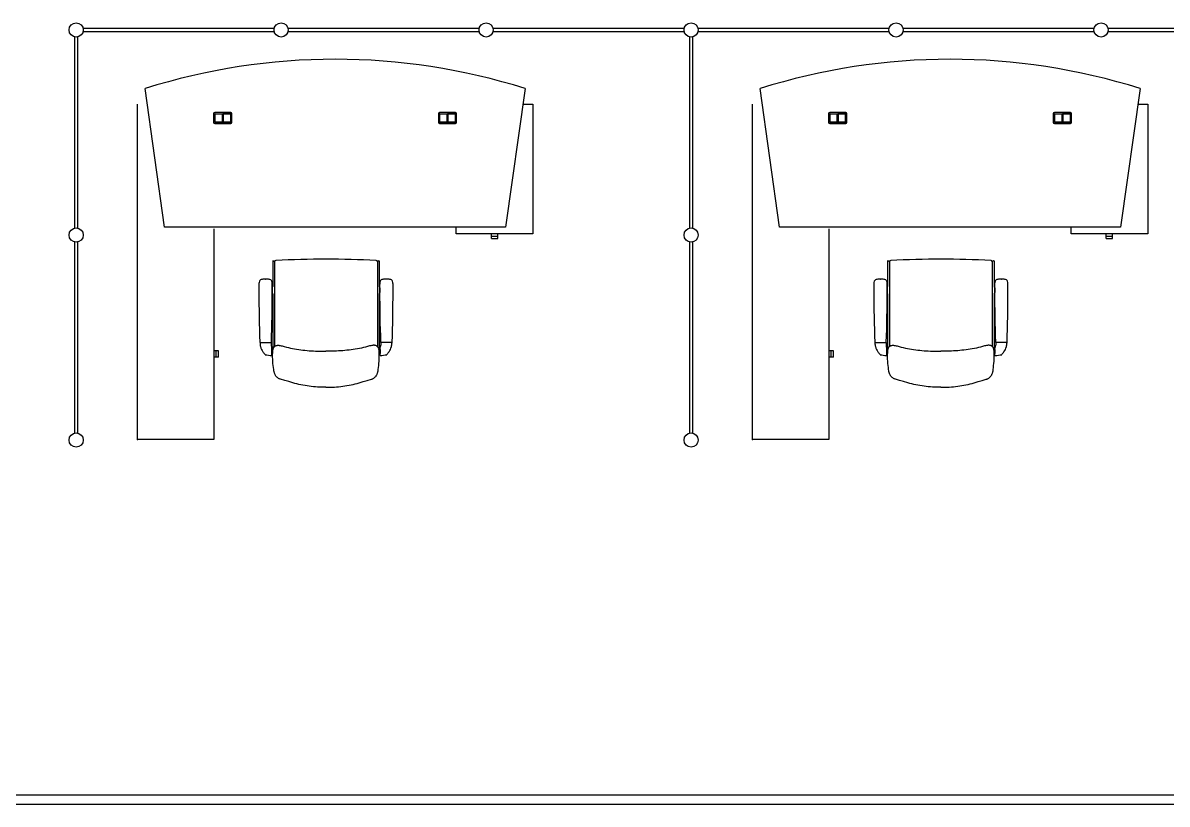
# Model space of a CAD drawing. Header units: millimetres. Extents: x 391350 to 515311, y -283575 to -199845.
# Drawn here: x 433854 to 439995, y -227452 to -223261 of the extents above; entities that cross this region are included whole.
import ezdxf

# ---------------------------------------------------------------- set-up
doc = ezdxf.new("R2010")
doc.units = ezdxf.units.MM

msp = doc.modelspace()

# ---------------------------------------------------------------- linework, layer by layer
at = {"color": 0}
for p, q in [((435202.4, -223290.1), (434177.4, -223290.1)), ((434177.4, -223307.1), (435202.4, -223307.1)), ((436302.4, -223290.1), (435277.4, -223290.1)), ((435277.4, -223307.1), (436302.4, -223307.1)), ((437402.4, -223290.1), (436377.4, -223290.1)), ((436377.4, -223307.1), (437402.4, -223307.1)), ((438502.4, -223290.1), (437477.4, -223290.1)), ((437477.4, -223307.1), (438502.4, -223307.1)), ((439602.4, -223290.1), (438577.4, -223290.1)), ((438577.4, -223307.1), (439602.4, -223307.1)), ((440702.4, -223290.1), (439677.4, -223290.1)), ((439677.4, -223307.1), (440702.4, -223307.1)), ((434131.4, -223336.1), (434131.4, -224361.1)), ((434148.4, -224361.1), (434148.4, -223336.1)), ((437431.4, -223336.1), (437431.4, -224361.1)), ((437448.4, -224361.1), (437448.4, -223336.1)), ((434614.7, -224355.8), (434510.3, -223612.7)), ((436549.1, -223612.7), (436444.7, -224355.8)), ((437914.7, -224355.8), (437810.3, -223612.7)), ((439849.1, -223612.7), (439744.7, -224355.8)), ((434468.7, -225495.8), (434468.7, -223695.8)), ((436537.5, -223695.8), (436590.7, -223695.8)), ((436590.7, -223695.8), (436590.7, -224392.8)), ((437768.7, -225495.8), (437768.7, -223695.8)), ((439837.5, -223695.8), (439890.7, -223695.8)), ((439890.7, -223695.8), (439890.7, -224392.8)), ((434877.7, -223747.8), (434877.7, -223793.8)), ((434969.7, -223741.8), (434883.7, -223741.8)), ((434883.7, -223791.8), (434883.7, -223749.8)), ((434884.2, -223749.8), (434884.2, -223791.8)), ((434885.7, -223747.8), (434967.7, -223747.8)), ((434885.7, -223748.3), (434926.5, -223748.3)), ((434924.5, -223793.3), (434924.5, -223748.3)), ((434926.5, -223793.3), (434926.5, -223748.3)), ((434927, -223748.3), (434927, -223793.3)), ((434967.7, -223748.3), (434927, -223748.3)), ((434929, -223748.3), (434929, -223793.3)), ((434969.2, -223791.8), (434969.2, -223749.8)), ((434969.7, -223749.8), (434969.7, -223791.8)), ((434975.7, -223793.8), (434975.7, -223747.8)), ((436083.7, -223747.8), (436083.7, -223793.8)), ((436175.7, -223741.8), (436089.7, -223741.8)), ((436089.7, -223791.8), (436089.7, -223749.8)), ((436090.2, -223749.8), (436090.2, -223791.8)), ((436091.7, -223747.8), (436173.7, -223747.8)), ((436091.7, -223748.3), (436132.5, -223748.3)), ((436130.5, -223793.3), (436130.5, -223748.3)), ((436132.5, -223793.3), (436132.5, -223748.3)), ((436133, -223748.3), (436133, -223793.3)), ((436173.7, -223748.3), (436133, -223748.3)), ((436135, -223748.3), (436135, -223793.3)), ((436175.2, -223791.8), (436175.2, -223749.8)), ((436175.7, -223749.8), (436175.7, -223791.8)), ((436181.7, -223793.8), (436181.7, -223747.8)), ((438177.7, -223747.8), (438177.7, -223793.8)), ((438269.7, -223741.8), (438183.7, -223741.8)), ((438183.7, -223791.8), (438183.7, -223749.8)), ((438184.2, -223749.8), (438184.2, -223791.8)), ((438185.7, -223747.8), (438267.7, -223747.8)), ((438185.7, -223748.3), (438226.5, -223748.3)), ((438224.5, -223793.3), (438224.5, -223748.3)), ((438226.5, -223793.3), (438226.5, -223748.3)), ((438227, -223748.3), (438227, -223793.3)), ((438267.7, -223748.3), (438227, -223748.3)), ((438229, -223748.3), (438229, -223793.3)), ((438269.2, -223791.8), (438269.2, -223749.8)), ((438269.7, -223749.8), (438269.7, -223791.8)), ((438275.7, -223793.8), (438275.7, -223747.8)), ((439383.7, -223747.8), (439383.7, -223793.8)), ((439475.7, -223741.8), (439389.7, -223741.8)), ((439389.7, -223791.8), (439389.7, -223749.8)), ((439390.2, -223749.8), (439390.2, -223791.8)), ((439391.7, -223747.8), (439473.7, -223747.8)), ((439391.7, -223748.3), (439432.5, -223748.3)), ((439430.5, -223793.3), (439430.5, -223748.3)), ((439432.5, -223793.3), (439432.5, -223748.3)), ((439433, -223748.3), (439433, -223793.3)), ((439473.7, -223748.3), (439433, -223748.3)), ((439435, -223748.3), (439435, -223793.3)), ((439475.2, -223791.8), (439475.2, -223749.8)), ((439475.7, -223749.8), (439475.7, -223791.8)), ((439481.7, -223793.8), (439481.7, -223747.8)), ((434883.7, -223799.8), (434969.7, -223799.8)), ((434885.7, -223793.3), (434926.5, -223793.3)), ((434967.7, -223793.8), (434885.7, -223793.8)), ((434927, -223793.3), (434967.7, -223793.3)), ((436089.7, -223799.8), (436175.7, -223799.8)), ((436091.7, -223793.3), (436132.5, -223793.3)), ((436173.7, -223793.8), (436091.7, -223793.8)), ((436133, -223793.3), (436173.7, -223793.3)), ((438183.7, -223799.8), (438269.7, -223799.8)), ((438185.7, -223793.3), (438226.5, -223793.3)), ((438267.7, -223793.8), (438185.7, -223793.8)), ((438227, -223793.3), (438267.7, -223793.3)), ((439389.7, -223799.8), (439475.7, -223799.8)), ((439391.7, -223793.3), (439432.5, -223793.3)), ((439473.7, -223793.8), (439391.7, -223793.8)), ((439433, -223793.3), (439473.7, -223793.3)), ((436444.7, -224355.8), (434614.7, -224355.8)), ((434878.7, -224366.1), (434878.7, -225495.8)), ((436179.7, -224392.8), (436179.7, -224355.8)), ((439744.7, -224355.8), (437914.7, -224355.8)), ((438178.7, -224366.1), (438178.7, -225495.8)), ((439479.7, -224392.8), (439479.7, -224355.8)), ((434131.4, -224436.1), (434131.4, -225461.1)), ((434148.4, -225461.1), (434148.4, -224436.1)), ((436590.7, -224392.8), (436179.7, -224392.8)), ((436368.2, -224405.3), (436368.2, -224392.8)), ((436368.2, -224405.3), (436402.2, -224405.3)), ((436368.3, -224417.3), (436368.3, -224405.3)), ((436368.3, -224417.3), (436402.1, -224417.3)), ((436402.1, -224417.3), (436402.1, -224405.3)), ((436402.2, -224405.3), (436402.2, -224392.8)), ((437431.4, -224436.1), (437431.4, -225461.1)), ((437448.4, -225461.1), (437448.4, -224436.1)), ((439890.7, -224392.8), (439479.7, -224392.8)), ((439668.2, -224405.3), (439668.2, -224392.8)), ((439668.2, -224405.3), (439702.2, -224405.3)), ((439668.3, -224417.3), (439668.3, -224405.3)), ((439668.3, -224417.3), (439702.1, -224417.3)), ((439702.1, -224417.3), (439702.1, -224405.3)), ((439702.2, -224405.3), (439702.2, -224392.8)), ((435194.5, -224539.4), (435194.5, -224673.9)), ((435197.4, -224537.6), (435204.6, -224541.1)), ((435204.5, -224542.3), (435204.5, -224996.8)), ((435763.6, -224537.6), (435756.4, -224541.1)), ((435756.5, -224542.3), (435756.5, -224996.8)), ((435766.5, -224539.4), (435766.5, -224673.9)), ((438494.5, -224539.4), (438494.5, -224673.9)), ((438497.4, -224537.6), (438504.6, -224541.1)), ((438504.5, -224542.3), (438504.5, -224996.8)), ((439063.6, -224537.6), (439056.4, -224541.1)), ((439056.5, -224542.3), (439056.5, -224996.8)), ((439066.5, -224539.4), (439066.5, -224673.9)), ((435156.5, -224635.2, -0.1), (435155.5, -224635.2, -0.1)), ((435156.5, -224635.2, -0.1), (435157.5, -224635.2, -0.1)), ((435191.5, -224681.1), (435191.5, -224706.9)), ((435193, -224677.5), (435193, -224677.5)), ((435768, -224677.5), (435768, -224677.5)), ((435769.5, -224681.1), (435769.5, -224706.9)), ((435804.5, -224635.2, -0.1), (435803.5, -224635.2, -0.1)), ((435804.5, -224635.2, -0.1), (435805.5, -224635.2, -0.1)), ((438456.5, -224635.2, -0.1), (438455.5, -224635.2, -0.1)), ((438456.5, -224635.2, -0.1), (438457.5, -224635.2, -0.1)), ((438491.5, -224681.1), (438491.5, -224706.9)), ((438493, -224677.5), (438493, -224677.5)), ((439068, -224677.5), (439068, -224677.5)), ((439069.5, -224681.1), (439069.5, -224706.9)), ((439104.5, -224635.2, -0.1), (439103.5, -224635.2, -0.1)), ((439104.5, -224635.2, -0.1), (439105.5, -224635.2, -0.1)), ((435193, -224710.5), (435193, -224710.5)), ((435194.5, -224714.1), (435194.5, -225004.4)), ((435766.5, -224714.1), (435766.5, -225004.4)), ((435768, -224710.5), (435768, -224710.5)), ((438493, -224710.5), (438493, -224710.5)), ((438494.5, -224714.1), (438494.5, -225004.4)), ((439066.5, -224714.1), (439066.5, -225004.4)), ((439068, -224710.5), (439068, -224710.5)), ((435126.3, -224975, -0.1), (435186.7, -224975, -0.1)), ((435126.5, -224975, -0.1), (435126.5, -224977.9, -0.1)), ((435186.5, -224975, -0.1), (435186.5, -224988.7, -0.1)), ((435834.7, -224975, -0.1), (435774.3, -224975, -0.1)), ((435774.5, -224975, -0.1), (435774.5, -224988.7, -0.1)), ((435834.5, -224975, -0.1), (435834.5, -224977.9, -0.1)), ((438426.3, -224975, -0.1), (438486.7, -224975, -0.1)), ((438426.5, -224975, -0.1), (438426.5, -224977.9, -0.1)), ((438486.5, -224975, -0.1), (438486.5, -224988.7, -0.1)), ((439134.7, -224975, -0.1), (439074.3, -224975, -0.1)), ((439074.5, -224975, -0.1), (439074.5, -224988.7, -0.1)), ((439134.5, -224975, -0.1), (439134.5, -224977.9, -0.1)), ((434891.7, -225019.3), (434878.7, -225019.3)), ((434891.7, -225053.3), (434891.7, -225019.3)), ((434903.7, -225019.4), (434891.7, -225019.4)), ((434903.7, -225053.2), (434903.7, -225019.4)), ((435190.5, -225043.4, -0.1), (435190.5, -225005, -0.1)), ((435190.5, -225010, -0.1), (435193.5, -225015, -0.1)), ((435190.5, -225015, -0.1), (435190.5, -225035, -0.1)), ((435190.5, -225019, -0.1), (435190.5, -225017.2, -0.1)), ((435190.5, -225031.1, -0.1), (435190.5, -225019, -0.1)), ((435190.5, -225031, -0.1), (435190.5, -225032.7, -0.1)), ((435190.5, -225040, -0.1), (435193.5, -225035, -0.1)), ((435193.5, -225015, -0.1), (435193.5, -225018, -0.1)), ((435193.5, -225018, -0.1), (435193.5, -225032, -0.1)), ((435193.5, -225032, -0.1), (435193.5, -225035, -0.1)), ((435770.5, -225010, -0.1), (435767.5, -225015, -0.1)), ((435767.5, -225015, -0.1), (435767.5, -225018, -0.1)), ((435767.5, -225018, -0.1), (435767.5, -225032, -0.1)), ((435767.5, -225032, -0.1), (435767.5, -225035, -0.1)), ((435770.5, -225040, -0.1), (435767.5, -225035, -0.1)), ((435770.5, -225043.4, -0.1), (435770.5, -225005, -0.1)), ((435770.5, -225015, -0.1), (435770.5, -225035, -0.1)), ((435770.5, -225019, -0.1), (435770.5, -225017.2, -0.1)), ((435770.5, -225031.1, -0.1), (435770.5, -225019, -0.1)), ((435770.5, -225031, -0.1), (435770.5, -225032.7, -0.1)), ((438191.7, -225019.3), (438178.7, -225019.3)), ((438191.7, -225053.3), (438191.7, -225019.3)), ((438203.7, -225019.4), (438191.7, -225019.4)), ((438203.7, -225053.2), (438203.7, -225019.4)), ((438490.5, -225043.4, -0.1), (438490.5, -225005, -0.1)), ((438490.5, -225010, -0.1), (438493.5, -225015, -0.1)), ((438490.5, -225015, -0.1), (438490.5, -225035, -0.1)), ((438490.5, -225019, -0.1), (438490.5, -225017.2, -0.1)), ((438490.5, -225031.1, -0.1), (438490.5, -225019, -0.1)), ((438490.5, -225031, -0.1), (438490.5, -225032.7, -0.1)), ((438490.5, -225040, -0.1), (438493.5, -225035, -0.1)), ((438493.5, -225015, -0.1), (438493.5, -225018, -0.1)), ((438493.5, -225018, -0.1), (438493.5, -225032, -0.1)), ((438493.5, -225032, -0.1), (438493.5, -225035, -0.1)), ((439070.5, -225010, -0.1), (439067.5, -225015, -0.1)), ((439067.5, -225015, -0.1), (439067.5, -225018, -0.1)), ((439067.5, -225018, -0.1), (439067.5, -225032, -0.1)), ((439067.5, -225032, -0.1), (439067.5, -225035, -0.1)), ((439070.5, -225040, -0.1), (439067.5, -225035, -0.1)), ((439070.5, -225043.4, -0.1), (439070.5, -225005, -0.1)), ((439070.5, -225015, -0.1), (439070.5, -225035, -0.1)), ((439070.5, -225019, -0.1), (439070.5, -225017.2, -0.1)), ((439070.5, -225031.1, -0.1), (439070.5, -225019, -0.1)), ((439070.5, -225031, -0.1), (439070.5, -225032.7, -0.1)), ((434891.7, -225053.3), (434878.7, -225053.3)), ((434903.7, -225053.2), (434891.7, -225053.2)), ((438191.7, -225053.3), (438178.7, -225053.3)), ((438203.7, -225053.2), (438191.7, -225053.2)), ((435480.4, -225215.2), (435480.6, -225215.2)), ((435480.6, -225215.2), (435480.4, -225215.2)), ((438780.4, -225215.2), (438780.6, -225215.2)), ((438780.6, -225215.2), (438780.4, -225215.2)), ((434878.7, -225495.8), (434468.7, -225495.8)), ((438178.7, -225495.8), (437768.7, -225495.8)), ((432645.1, -227401.5), (445120, -227401.5)), ((432645.1, -227451.5), (445120, -227451.5))]:
    msp.add_line(p, q, dxfattribs=at)
at = {"color": 0, "extrusion": (0, 0, -1), "flags": 128}
for points in [[(-435480.5, -225215.1), (-435469.2, -225215), (-435457.9, -225214.9), (-435446.7, -225214.5), (-435435.4, -225214), (-435424.1, -225213.2), (-435412.8, -225212.3), (-435401.5, -225211.1), (-435390.3, -225209.8), (-435379.2, -225208.2), (-435368, -225206.4), (-435357, -225204.4), (-435346, -225202.1), (-435335, -225199.7), (-435324.1, -225197), (-435313.3, -225194.2), (-435302.4, -225191.3), (-435280.7, -225185.2), (-435258.9, -225178.8), (-435237, -225172.4), (-435234.3, -225171.5), (-435231.7, -225170.5), (-435229.1, -225169.4), (-435226.6, -225168.2), (-435224.2, -225166.8), (-435221.8, -225165.2), (-435219.7, -225163.4), (-435217.6, -225161.5), (-435215.6, -225159.4), (-435213.8, -225157.2), (-435212.1, -225155), (-435210.5, -225152.6), (-435209, -225150.2), (-435207.6, -225147.7), (-435206.4, -225145.2), (-435205.3, -225142.6), (-435204.3, -225139.9), (-435203.4, -225137.2), (-435202.6, -225134.5), (-435201.9, -225131.8), (-435200.8, -225126.3), (-435199.9, -225120.7), (-435198.5, -225109.4), (-435197.3, -225098.2), (-435196.2, -225087), (-435195.4, -225075.9), (-435194.8, -225064.7), (-435194.3, -225053.5), (-435194.2, -225042.2), (-435194.3, -225036.5), (-435194.4, -225030.7), (-435194.6, -225024.8), (-435195.1, -225019), (-435195.5, -225016.1), (-435196, -225013.3), (-435196.7, -225010.6), (-435197.6, -225007.9), (-435198.6, -225005.3), (-435199.9, -225002.8), (-435201.4, -225000.5), (-435203.1, -224998.3), (-435205.2, -224996.3), (-435206.2, -224995.4), (-435207.4, -224994.5), (-435208.6, -224993.8), (-435209.8, -224993.1), (-435212.4, -224992), (-435215.2, -224991.2), (-435218, -224990.7), (-435220.9, -224990.3), (-435223.8, -224990.2), (-435226.7, -224990.2), (-435229.5, -224990.4), (-435232.4, -224990.8), (-435235.1, -224991.2), (-435240.7, -224992.4), (-435246.1, -224993.9), (-435256.9, -224997.1), (-435267.8, -225000.1), (-435278.8, -225002.8), (-435289.8, -225005.2), (-435300.8, -225007.4), (-435311.9, -225009.5), (-435323.1, -225011.3), (-435334.2, -225013), (-435345.4, -225014.5), (-435356.6, -225015.9), (-435367.8, -225017.1), (-435379.1, -225018.1), (-435390.3, -225019), (-435401.6, -225019.8), (-435412.9, -225020.4), (-435424.1, -225020.9), (-435435.4, -225021.3), (-435458, -225021.8), (-435480.5, -225022.1)], [(-438780.5, -225215.1), (-438769.2, -225215), (-438757.9, -225214.9), (-438746.7, -225214.5), (-438735.4, -225214), (-438724.1, -225213.2), (-438712.8, -225212.3), (-438701.5, -225211.1), (-438690.3, -225209.8), (-438679.2, -225208.2), (-438668, -225206.4), (-438657, -225204.4), (-438646, -225202.1), (-438635, -225199.7), (-438624.1, -225197), (-438613.3, -225194.2), (-438602.4, -225191.3), (-438580.7, -225185.2), (-438558.9, -225178.8), (-438537, -225172.4), (-438534.3, -225171.5), (-438531.7, -225170.5), (-438529.1, -225169.4), (-438526.6, -225168.2), (-438524.2, -225166.8), (-438521.8, -225165.2), (-438519.7, -225163.4), (-438517.6, -225161.5), (-438515.6, -225159.4), (-438513.8, -225157.2), (-438512.1, -225155), (-438510.5, -225152.6), (-438509, -225150.2), (-438507.6, -225147.7), (-438506.4, -225145.2), (-438505.3, -225142.6), (-438504.3, -225139.9), (-438503.4, -225137.2), (-438502.6, -225134.5), (-438501.9, -225131.8), (-438500.8, -225126.3), (-438499.9, -225120.7), (-438498.5, -225109.4), (-438497.3, -225098.2), (-438496.2, -225087), (-438495.4, -225075.9), (-438494.8, -225064.7), (-438494.3, -225053.5), (-438494.2, -225042.2), (-438494.3, -225036.5), (-438494.4, -225030.7), (-438494.6, -225024.8), (-438495.1, -225019), (-438495.5, -225016.1), (-438496, -225013.3), (-438496.7, -225010.6), (-438497.6, -225007.9), (-438498.6, -225005.3), (-438499.9, -225002.8), (-438501.4, -225000.5), (-438503.1, -224998.3), (-438505.2, -224996.3), (-438506.2, -224995.4), (-438507.4, -224994.5), (-438508.6, -224993.8), (-438509.8, -224993.1), (-438512.4, -224992), (-438515.2, -224991.2), (-438518, -224990.7), (-438520.9, -224990.3), (-438523.8, -224990.2), (-438526.7, -224990.2), (-438529.5, -224990.4), (-438532.4, -224990.8), (-438535.1, -224991.2), (-438540.7, -224992.4), (-438546.1, -224993.9), (-438556.9, -224997.1), (-438567.8, -225000.1), (-438578.8, -225002.8), (-438589.8, -225005.2), (-438600.8, -225007.4), (-438611.9, -225009.5), (-438623.1, -225011.3), (-438634.2, -225013), (-438645.4, -225014.5), (-438656.6, -225015.9), (-438667.8, -225017.1), (-438679.1, -225018.1), (-438690.3, -225019), (-438701.6, -225019.8), (-438712.9, -225020.4), (-438724.1, -225020.9), (-438735.4, -225021.3), (-438758, -225021.8), (-438780.5, -225022.1)]]:
    msp.add_lwpolyline(points, dxfattribs=at)
at = {"color": 0, "flags": 128}
for points in [[(435480.5, -225215.1), (435491.8, -225215), (435503.1, -225214.9), (435514.4, -225214.5), (435525.7, -225214), (435536.9, -225213.2), (435548.2, -225212.3), (435559.5, -225211.1), (435570.7, -225209.8), (435581.9, -225208.2), (435593, -225206.4), (435604.1, -225204.4), (435615.1, -225202.1), (435626, -225199.7), (435636.9, -225197), (435647.8, -225194.2), (435658.6, -225191.3), (435680.3, -225185.2), (435702.1, -225178.8), (435724, -225172.4), (435726.7, -225171.5), (435729.4, -225170.5), (435731.9, -225169.4), (435734.5, -225168.2), (435736.9, -225166.8), (435739.2, -225165.2), (435741.4, -225163.4), (435743.4, -225161.5), (435745.4, -225159.4), (435747.2, -225157.2), (435749, -225155), (435750.6, -225152.6), (435752, -225150.2), (435753.4, -225147.7), (435754.6, -225145.2), (435755.7, -225142.6), (435756.7, -225139.9), (435757.6, -225137.2), (435758.4, -225134.5), (435759.1, -225131.8), (435760.2, -225126.3), (435761.1, -225120.7), (435762.5, -225109.4), (435763.7, -225098.2), (435764.8, -225087), (435765.6, -225075.9), (435766.3, -225064.7), (435766.7, -225053.5), (435766.8, -225042.2), (435766.8, -225036.5), (435766.6, -225030.7), (435766.4, -225024.8), (435765.9, -225019), (435765.5, -225016.1), (435765, -225013.3), (435764.3, -225010.6), (435763.5, -225007.9), (435762.4, -225005.3), (435761.1, -225002.8), (435759.6, -225000.5), (435757.9, -224998.3), (435755.9, -224996.3), (435754.8, -224995.4), (435753.6, -224994.5), (435752.4, -224993.8), (435751.2, -224993.1), (435748.6, -224992), (435745.9, -224991.2), (435743, -224990.7), (435740.1, -224990.3), (435737.2, -224990.2), (435734.3, -224990.2), (435731.5, -224990.4), (435728.7, -224990.8), (435725.9, -224991.2), (435720.4, -224992.4), (435714.9, -224993.9), (435704.1, -224997.1), (435693.2, -225000.1), (435682.3, -225002.8), (435671.2, -225005.2), (435660.2, -225007.4), (435649.1, -225009.5), (435637.9, -225011.3), (435626.8, -225013), (435615.6, -225014.5), (435604.4, -225015.9), (435593.2, -225017.1), (435581.9, -225018.1), (435570.7, -225019), (435559.4, -225019.8), (435548.2, -225020.4), (435536.9, -225020.9), (435525.6, -225021.3), (435503.1, -225021.8), (435480.5, -225022.1)], [(438780.5, -225215.1), (438791.8, -225215), (438803.1, -225214.9), (438814.4, -225214.5), (438825.7, -225214), (438836.9, -225213.2), (438848.2, -225212.3), (438859.5, -225211.1), (438870.7, -225209.8), (438881.9, -225208.2), (438893, -225206.4), (438904.1, -225204.4), (438915.1, -225202.1), (438926, -225199.7), (438936.9, -225197), (438947.8, -225194.2), (438958.6, -225191.3), (438980.3, -225185.2), (439002.1, -225178.8), (439024, -225172.4), (439026.7, -225171.5), (439029.4, -225170.5), (439031.9, -225169.4), (439034.5, -225168.2), (439036.9, -225166.8), (439039.2, -225165.2), (439041.4, -225163.4), (439043.4, -225161.5), (439045.4, -225159.4), (439047.2, -225157.2), (439049, -225155), (439050.6, -225152.6), (439052, -225150.2), (439053.4, -225147.7), (439054.6, -225145.2), (439055.7, -225142.6), (439056.7, -225139.9), (439057.6, -225137.2), (439058.4, -225134.5), (439059.1, -225131.8), (439060.2, -225126.3), (439061.1, -225120.7), (439062.5, -225109.4), (439063.7, -225098.2), (439064.8, -225087), (439065.6, -225075.9), (439066.3, -225064.7), (439066.7, -225053.5), (439066.8, -225042.2), (439066.8, -225036.5), (439066.6, -225030.7), (439066.4, -225024.8), (439065.9, -225019), (439065.5, -225016.1), (439065, -225013.3), (439064.3, -225010.6), (439063.5, -225007.9), (439062.4, -225005.3), (439061.1, -225002.8), (439059.6, -225000.5), (439057.9, -224998.3), (439055.9, -224996.3), (439054.8, -224995.4), (439053.6, -224994.5), (439052.4, -224993.8), (439051.2, -224993.1), (439048.6, -224992), (439045.9, -224991.2), (439043, -224990.7), (439040.1, -224990.3), (439037.2, -224990.2), (439034.3, -224990.2), (439031.5, -224990.4), (439028.7, -224990.8), (439025.9, -224991.2), (439020.4, -224992.4), (439014.9, -224993.9), (439004.1, -224997.1), (438993.2, -225000.1), (438982.3, -225002.8), (438971.2, -225005.2), (438960.2, -225007.4), (438949.1, -225009.5), (438937.9, -225011.3), (438926.8, -225013), (438915.6, -225014.5), (438904.4, -225015.9), (438893.2, -225017.1), (438881.9, -225018.1), (438870.7, -225019), (438859.4, -225019.8), (438848.2, -225020.4), (438836.9, -225020.9), (438825.6, -225021.3), (438803.1, -225021.8), (438780.5, -225022.1)]]:
    msp.add_lwpolyline(points, dxfattribs=at)
at = {"color": 0}
for centre in [(434139.9, -223298.6), (435239.9, -223298.6), (436339.9, -223298.6), (437439.9, -223298.6), (438539.9, -223298.6), (439639.9, -223298.6), (434139.9, -224398.6), (437439.9, -224398.6), (434139.9, -225498.6), (437439.9, -225498.6)]:
    msp.add_circle(centre, 38, dxfattribs=at)
for centre, radius, start, end in [((435529.7, -226846), 3390.2, 72.50031, 107.49969), ((438829.7, -226846), 3390.2, 72.50031, 107.49969), ((434883.7, -223747.8), 6, 90, 180), ((434885.7, -223749.8), 2, 90, 180), ((434885.7, -223749.8), 1.5, 90, 180), ((434967.7, -223749.8), 2, 0, 90), ((434967.7, -223749.8), 1.5, 0, 90), ((434969.7, -223747.8), 6, 0, 90), ((436089.7, -223747.8), 6, 90, 180), ((436091.7, -223749.8), 2, 90, 180), ((436091.7, -223749.8), 1.5, 90, 180), ((436173.7, -223749.8), 2, 0, 90), ((436173.7, -223749.8), 1.5, 0, 90), ((436175.7, -223747.8), 6, 0, 90), ((438183.7, -223747.8), 6, 90, 180), ((438185.7, -223749.8), 2, 90, 180), ((438185.7, -223749.8), 1.5, 90, 180), ((438267.7, -223749.8), 2, 0, 90), ((438267.7, -223749.8), 1.5, 0, 90), ((438269.7, -223747.8), 6, 0, 90), ((439389.7, -223747.8), 6, 90, 180), ((439391.7, -223749.8), 2, 90, 180), ((439391.7, -223749.8), 1.5, 90, 180), ((439473.7, -223749.8), 2, 0, 90), ((439473.7, -223749.8), 1.5, 0, 90), ((439475.7, -223747.8), 6, 0, 90), ((434883.7, -223793.8), 6, 180, 270), ((434885.7, -223791.8), 2, 180, 270), ((434885.7, -223791.8), 1.5, 180, 270), ((434967.7, -223791.8), 2, 270, 0), ((434967.7, -223791.8), 1.5, 270, 0), ((434969.7, -223793.8), 6, 270, 0), ((436089.7, -223793.8), 6, 180, 270), ((436091.7, -223791.8), 2, 180, 270), ((436091.7, -223791.8), 1.5, 180, 270), ((436173.7, -223791.8), 1.5, 270, 0), ((436173.7, -223791.8), 2, 270, 0), ((436175.7, -223793.8), 6, 270, 0), ((438183.7, -223793.8), 6, 180, 270), ((438185.7, -223791.8), 2, 180, 270), ((438185.7, -223791.8), 1.5, 180, 270), ((438267.7, -223791.8), 2, 270, 0), ((438267.7, -223791.8), 1.5, 270, 0), ((438269.7, -223793.8), 6, 270, 0), ((439389.7, -223793.8), 6, 180, 270), ((439391.7, -223791.8), 2, 180, 270), ((439391.7, -223791.8), 1.5, 180, 270), ((439473.7, -223791.8), 1.5, 270, 0), ((439473.7, -223791.8), 2, 270, 0), ((439475.7, -223793.8), 6, 270, 0), ((435196.5, -224539.4), 2, 64.14919, 180), ((435211.5, -224542.3), 7, 93.08462, 180), ((435480.5, -229534), 5006, 90, 93.08462), ((435480.5, -229534), 5006, 86.91538, 90), ((435749.5, -224542.3), 7, 0, 86.91538), ((435764.5, -224539.4), 2, 0, 115.85081), ((438496.5, -224539.4), 2, 64.14919, 180), ((438511.5, -224542.3), 7, 93.08462, 180), ((438780.5, -229534), 5006, 90, 93.08462), ((438780.5, -229534), 5006, 86.91538, 90), ((439049.5, -224542.3), 7, 0, 86.91538), ((439064.5, -224539.4), 2, 0, 115.85081), ((436382.4, -224685.1, -0.1), 1261.9, 178.82851, 180.71641), ((435158.2, -224659.5, -0.1), 37.4, 159.74066, 179.78761), ((435136, -224651.1, -0.1), 13.7, 121.52907, 160.57013), ((435140.5, -224658.7, -0.1), 22.5, 97.98693, 121.27177), ((435148.3, -224695.3, -0.1), 59.9, 92.60696, 100.52956), ((435157.9, -224871.9, -0.1), 236.7, 90.56763, 92.97489), ((435155.2, -224871.9, -0.1), 236.7, 87.02511, 89.43237), ((435164.7, -224695.3, -0.1), 59.9, 79.47044, 87.39304), ((435172.5, -224658.7, -0.1), 22.5, 58.72823, 82.01307), ((435177, -224651.1, -0.1), 13.7, 19.42987, 58.47093), ((435154.8, -224659.5, -0.1), 37.4, 0.21239, 20.25934), ((435196.5, -224681.1), 5, 135, 180), ((433930.7, -224685.1, -0.1), 1261.9, 359.28359, 1.17149), ((435189.5, -224673.9), 5, 315, 0), ((435771.5, -224673.9), 5, 180, 225), ((435764.5, -224681.1), 5, 0, 45), ((437030.4, -224685.1, -0.1), 1261.9, 178.82851, 180.71641), ((435806.2, -224659.5, -0.1), 37.4, 159.74066, 179.78761), ((435784, -224651.1, -0.1), 13.7, 121.52907, 160.57013), ((435788.5, -224658.7, -0.1), 22.5, 97.98693, 121.27177), ((435796.3, -224695.3, -0.1), 59.9, 92.60696, 100.52956), ((435805.8, -224871.9, -0.1), 236.7, 90.56763, 92.97489), ((435803.2, -224871.9, -0.1), 236.7, 87.02511, 89.43237), ((435812.7, -224695.3, -0.1), 59.9, 79.47044, 87.39304), ((435820.5, -224658.7, -0.1), 22.5, 58.72823, 82.01307), ((435825, -224651.1, -0.1), 13.7, 19.42987, 58.47093), ((435802.8, -224659.5, -0.1), 37.4, 0.21239, 20.25934), ((434578.6, -224685.1, -0.1), 1261.9, 359.28359, 1.17149), ((439682.4, -224685.1, -0.1), 1261.9, 178.82851, 180.71641), ((438458.2, -224659.5, -0.1), 37.4, 159.74066, 179.78761), ((438436, -224651.1, -0.1), 13.7, 121.52907, 160.57013), ((438440.5, -224658.7, -0.1), 22.5, 97.98693, 121.27177), ((438448.3, -224695.3, -0.1), 59.9, 92.60696, 100.52956), ((438457.9, -224871.9, -0.1), 236.7, 90.56763, 92.97489), ((438455.2, -224871.9, -0.1), 236.7, 87.02511, 89.43237), ((438464.7, -224695.3, -0.1), 59.9, 79.47044, 87.39304), ((438472.5, -224658.7, -0.1), 22.5, 58.72823, 82.01307), ((438477, -224651.1, -0.1), 13.7, 19.42987, 58.47093), ((438454.8, -224659.5, -0.1), 37.4, 0.21239, 20.25934), ((438496.5, -224681.1), 5, 135, 180), ((437230.7, -224685.1, -0.1), 1261.9, 359.28359, 1.17149), ((438489.5, -224673.9), 5, 315, 0), ((439071.5, -224673.9), 5, 180, 225), ((439064.5, -224681.1), 5, 0, 45), ((440330.4, -224685.1, -0.1), 1261.9, 178.82851, 180.71641), ((439106.2, -224659.5, -0.1), 37.4, 159.74066, 179.78761), ((439084, -224651.1, -0.1), 13.7, 121.52907, 160.57013), ((439088.5, -224658.7, -0.1), 22.5, 97.98693, 121.27177), ((439096.3, -224695.3, -0.1), 59.9, 92.60696, 100.52956), ((439105.8, -224871.9, -0.1), 236.7, 90.56763, 92.97489), ((439103.2, -224871.9, -0.1), 236.7, 87.02511, 89.43237), ((439112.7, -224695.3, -0.1), 59.9, 79.47044, 87.39304), ((439120.5, -224658.7, -0.1), 22.5, 58.72823, 82.01307), ((439125, -224651.1, -0.1), 13.7, 19.42987, 58.47093), ((439102.8, -224659.5, -0.1), 37.4, 0.21239, 20.25934), ((437878.6, -224685.1, -0.1), 1261.9, 359.28359, 1.17149), ((442020.7, -224713.8, -0.1), 6900, 179.89269, 182.16248), ((428292.4, -224713.8, -0.1), 6900, 357.83752, 0.10731), ((435196.5, -224706.9), 5, 180, 225), ((435189.5, -224714.1), 5, 0, 45), ((435771.5, -224714.1), 5, 135, 180), ((435764.5, -224706.9), 5, 315, 0), ((442668.6, -224713.8, -0.1), 6900, 179.89269, 182.16248), ((428940.4, -224713.8, -0.1), 6900, 357.83752, 0.10731), ((445320.7, -224713.8, -0.1), 6900, 179.89269, 182.16248), ((431592.4, -224713.8, -0.1), 6900, 357.83752, 0.10731), ((438496.5, -224706.9), 5, 180, 225), ((438489.5, -224714.1), 5, 0, 45), ((439071.5, -224714.1), 5, 135, 180), ((439064.5, -224706.9), 5, 315, 0), ((445968.6, -224713.8, -0.1), 6900, 179.89269, 182.16248), ((432240.4, -224713.8, -0.1), 6900, 357.83752, 0.10731), ((435126.3, -224974.2, -0.1), 0.8, 182.16248, 270), ((435196.5, -224977.9, -0.1), 70, 180, 196.12374), ((435221.5, -224988.7, -0.1), 35, 180, 207.66045), ((435186.7, -224974.2, -0.1), 0.8, 270, 357.83752), ((435739.5, -224988.7, -0.1), 35, 332.33955, 0), ((435774.3, -224974.2, -0.1), 0.8, 182.16248, 270), ((435764.5, -224977.9, -0.1), 70, 343.87626, 0), ((435834.7, -224974.2, -0.1), 0.8, 270, 357.83752), ((438426.3, -224974.2, -0.1), 0.8, 182.16248, 270), ((438496.5, -224977.9, -0.1), 70, 180, 196.12374), ((438521.5, -224988.7, -0.1), 35, 180, 207.66045), ((438486.7, -224974.2, -0.1), 0.8, 270, 357.83752), ((439039.5, -224988.7, -0.1), 35, 332.33955, 0), ((439074.3, -224974.2, -0.1), 0.8, 182.16248, 270), ((439064.5, -224977.9, -0.1), 70, 343.87626, 0), ((439134.7, -224974.2, -0.1), 0.8, 270, 357.83752), ((435225.3, -224969.6, -0.1), 100, 196.12374, 213.80595), ((435266.9, -224941.7, -0.1), 150, 213.80595, 221.11592), ((435154.3, -225040.1, -0.1), 0.5, 221.11592, 259.56228), ((435266.9, -224941.7, -0.1), 150, 221.11592, 221.18253), ((435208.5, -224745.5, -0.1), 300, 259.529, 259.56228), ((435208.5, -224745.5, -0.1), 300, 259.56228, 266.2553), ((435189, -225043.4, -0.1), 1.5, 266.2553, 0), ((435210.5, -225004.4), 16, 180, 207.90937), ((435750.5, -225004.4), 16, 332.09063, 0), ((435772, -225043.4, -0.1), 1.5, 180, 273.7447), ((435752.5, -224745.5, -0.1), 300, 273.7447, 280.43772), ((435806.8, -225040.1, -0.1), 0.5, 280.43772, 318.88408), ((435752.5, -224745.5, -0.1), 300, 280.43772, 280.471), ((435694.1, -224941.7, -0.1), 150, 318.81747, 318.88408), ((435694.1, -224941.7, -0.1), 150, 318.88408, 326.19405), ((435735.7, -224969.6, -0.1), 100, 326.19405, 343.87626), ((438525.3, -224969.6, -0.1), 100, 196.12374, 213.80595), ((438566.9, -224941.7, -0.1), 150, 213.80595, 221.11592), ((438454.3, -225040.1, -0.1), 0.5, 221.11592, 259.56228), ((438566.9, -224941.7, -0.1), 150, 221.11592, 221.18253), ((438508.5, -224745.5, -0.1), 300, 259.529, 259.56228), ((438508.5, -224745.5, -0.1), 300, 259.56228, 266.2553), ((438489, -225043.4, -0.1), 1.5, 266.2553, 0), ((438510.5, -225004.4), 16, 180, 207.90937), ((439050.5, -225004.4), 16, 332.09063, 0), ((439072, -225043.4, -0.1), 1.5, 180, 273.7447), ((439052.5, -224745.5, -0.1), 300, 273.7447, 280.43772), ((439106.8, -225040.1, -0.1), 0.5, 280.43772, 318.88408), ((439052.5, -224745.5, -0.1), 300, 280.43772, 280.471), ((438994.1, -224941.7, -0.1), 150, 318.81747, 318.88408), ((438994.1, -224941.7, -0.1), 150, 318.88408, 326.19405), ((439035.7, -224969.6, -0.1), 100, 326.19405, 343.87626)]:
    msp.add_arc(centre, radius, start, end, dxfattribs=at)
for p in [(434468.7, -225495.8), (437768.7, -225495.8)]:
    msp.add_point(p, dxfattribs=at)

doc.saveas('drawing.dxf')
